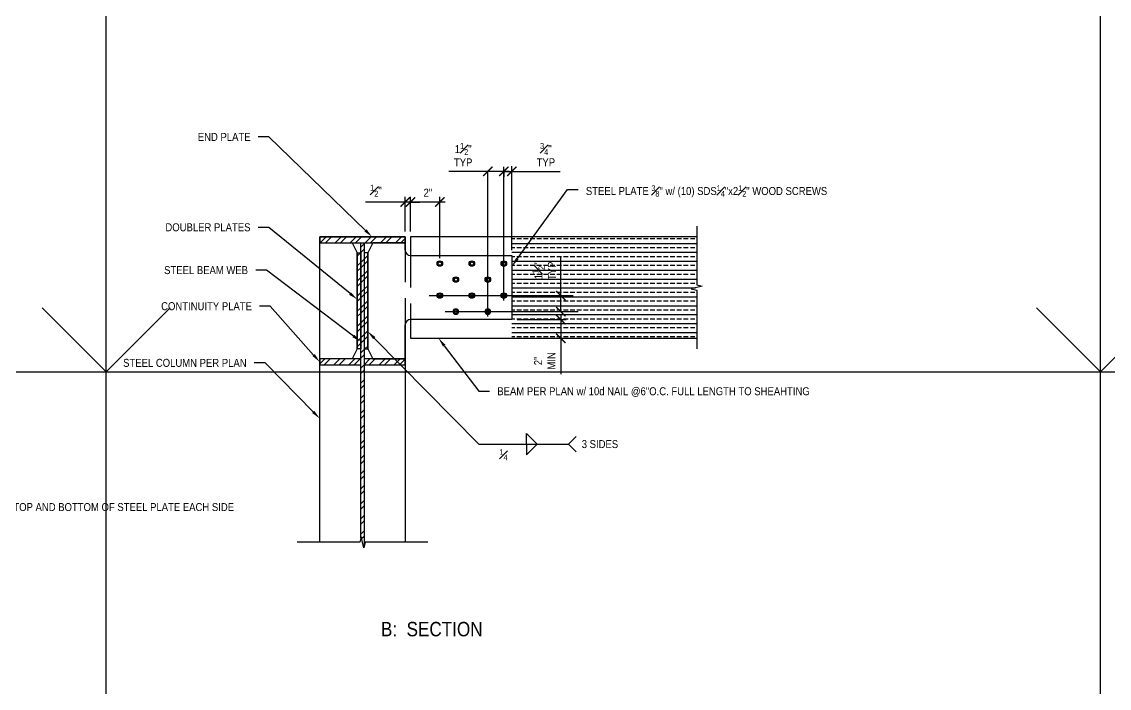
# Model space of a CAD drawing. Header units: inches. Extents: x -16404 to 14624, y -1591 to 16152.
# Drawn here: x -9043.1 to -8941.1, y 8014.4 to 8076.8 of the extents above; entities that cross this region are included whole.
import ezdxf
from ezdxf import colors
from ezdxf.entities.mleader import LeaderData, LeaderLine
from ezdxf.math import Vec2, Vec3

# ---------------------------------------------------------------- set-up
doc = ezdxf.new("R2010")
doc.units = ezdxf.units.IN
doc.header["$LTSCALE"] = 24
doc.header["$MEASUREMENT"] = 0
for name, pattern in [('CENTER2', [1.125, 0.75, -0.125, 0.125, -0.125]), ('DASHED2', [0.375, 0.25, -0.125]), ('HIDDEN2', [0.1875, 0.125, -0.0625])]:
    doc.linetypes.add(name, pattern=pattern)
doc.layers.get('0').update_dxf_attribs({"linetype": 'CONTINUOUS'})
doc.layers.get('DefPoints').update_dxf_attribs({"color": 251, "linetype": 'CONTINUOUS'})
for name, color, linetype in [('S-ANNO-DIMS', 2, 'CONTINUOUS'), ('S-ANNO-NOTE', 4, 'CONTINUOUS'), ('S-BREAK', 2, 'CONTINUOUS'), ('S-GRID', 1, 'CENTER2'), ('S-SIMPSON', 2, 'CONTINUOUS'), ('S-STEEL', 4, 'CONTINUOUS'), ('S-WOOD', 3, 'CONTINUOUS')]:
    doc.layers.add(name, color=color, linetype=linetype)
doc.layers.add('S-ANNO-GRID-NONPLOT', color=251, linetype='CONTINUOUS', plot=False)
doc.layers.add('S-HATCH1', color=1, linetype='CONTINUOUS', transparency=0.5)
doc.styles.add('Arial', font='arial.ttf', dxfattribs={"width": 0.85})
doc.styles.add('ROMANS', font='romans.shx', dxfattribs={"width": 0.85})
doc.dimstyles.new('DIM-8_Se', dxfattribs={"dimscale": 8, "dimtxt": 0.09375, "dimasz": 0.109375, "dimexe": 0.0625, "dimexo": 0.0625, "dimgap": 0.0625, "dimtad": 1, "dimdec": 4, "dimzin": 11, "dimdsep": 46, "dimlunit": 4, "dimtxsty": 'Arial', "dimblk": 'ARCHTICK', "dimcen": 0.125, "dimdle": 0.0625, "dimclrd": 256, "dimclre": 256, "dimclrt": 4, "dimadec": 0, "dimazin": 0, "dimtfac": 0.75, "dimtdec": 4, "dimtmove": 0, "dimatfit": 3, "dimfxl": 1, "dimfrac": 1, "dimtolj": 1, "dimtzin": 0, "dimarcsym": 0})
pattern_1 = [(45, (-12185.907, 6181.6367), (-0.70710678, 0.70710678), []), (45, (-12185.907, 6182.1367), (-0.70710678, 0.70710678), [])]

# ---------------------------------------------------------------- blocks, each defined once
blk = doc.blocks.new('Se_24x36_DETAILS_GRID')
for p, q in [((7.7674, 15.3333), (7.7674, 23)), ((15.5348, 15.3333), (15.5348, 23)), ((7.7674, 15.3333), (8.2674, 15.8333)), ((15.5348, 15.3333), (16.0348, 15.8333)), ((0, 15.3333), (7.7674, 15.3333)), ((7.7674, 15.3333), (15.5348, 15.3333)), ((7.7674, 7.6667), (7.7674, 15.3333)), ((15.5348, 15.3333), (23.3023, 15.3333)), ((15.5348, 7.6667), (15.5348, 15.3333))]:
    blk.add_line(p, q)
at = {"linetype": 'DASHED2', "ltscale": 0.5}
for p, q in [((7.7674, 15.3333), (7.2674, 15.8333)), ((15.5348, 15.3333), (15.0348, 15.8333))]:
    blk.add_line(p, q, dxfattribs=at)
blk = doc.blocks.new('_ARCHTICK')
at = {"color": 0, "linetype": 'ByBlock', "const_width": 0.15}
blk.add_lwpolyline([(-0.5, -0.5), (0.5, 0.5)], dxfattribs=at)
blk = doc.blocks.new('*D900')
at = {"layer": 'DefPoints', "color": 0, "transparency": 16777216}
for p in [(-8997.88, 8063.24), (-8997.13, 8062.8), (-8997.13, 8054.91)]:
    blk.add_point(p, dxfattribs=at)
at = {"layer": 'S-ANNO-DIMS', "lineweight": -2, "transparency": 16777216}
for p, q in [((-8997.13, 8055.41), (-8997.13, 8063.3)), ((-8997.88, 8062.8), (-8998.75, 8062.8)), ((-8997.88, 8062.8), (-8997.13, 8062.8)), ((-8997.88, 8062.74), (-8997.88, 8062.3)), ((-8997.13, 8062.8), (-8992.6, 8062.8))]:
    blk.add_line(p, q, dxfattribs=at)
at = {"layer": 'S-ANNO-DIMS', "lineweight": -2, "transparency": 16777216, "xscale": 0.875, "yscale": 0.875, "zscale": 0.875}
blk.add_blockref('_ARCHTICK', (-8997.88, 8062.8), dxfattribs=at)
at = {"layer": 'S-ANNO-DIMS', "lineweight": -2, "transparency": 16777216, "xscale": 0.875, "yscale": 0.875, "zscale": 0.875, "rotation": 180}
blk.add_blockref('_ARCHTICK', (-8997.13, 8062.8), dxfattribs=at)
at = {"layer": 'S-ANNO-DIMS', "color": 4, "transparency": 16777216, "insert": (-8993.94, 8064.37), "char_height": 0.75, "attachment_point": 5, "style": 'Arial'}
blk.add_mtext('\\A1;{\\H0.75x;\\S3#4;}"\\PTYP', dxfattribs=at)
blk = doc.blocks.new('*D901')
at = {"layer": 'DefPoints', "color": 0, "transparency": 16777216}
for p in [(-9007.13, 8059.93), (-9007.13, 8056.66), (-9006.63, 8056.66)]:
    blk.add_point(p, dxfattribs=at)
at = {"layer": 'S-ANNO-DIMS', "lineweight": -2, "transparency": 16777216}
for p, q in [((-9007.13, 8057.16), (-9007.13, 8060.43)), ((-9006.63, 8057.16), (-9006.63, 8060.43)), ((-9007.13, 8059.93), (-9010.86, 8059.93)), ((-9006.63, 8059.93), (-9007.13, 8059.93)), ((-9006.63, 8059.93), (-9005.75, 8059.93))]:
    blk.add_line(p, q, dxfattribs=at)
at = {"layer": 'S-ANNO-DIMS', "lineweight": -2, "transparency": 16777216, "xscale": 0.875, "yscale": 0.875, "zscale": 0.875}
blk.add_blockref('_ARCHTICK', (-9007.13, 8059.93), dxfattribs=at)
at = {"layer": 'S-ANNO-DIMS', "lineweight": -2, "transparency": 16777216, "xscale": 0.875, "yscale": 0.875, "zscale": 0.875, "rotation": 180}
blk.add_blockref('_ARCHTICK', (-9006.63, 8059.93), dxfattribs=at)
at = {"layer": 'S-ANNO-DIMS', "color": 4, "transparency": 16777216, "insert": (-9009.87, 8060.99), "char_height": 0.75, "attachment_point": 5, "style": 'Arial'}
blk.add_mtext('\\A1;{\\H0.75x;\\S1#2;}"', dxfattribs=at)
blk = doc.blocks.new('*D902')
at = {"layer": 'DefPoints', "color": 0, "transparency": 16777216}
for p in [(-8992.54, 8051.16), (-8992.54, 8049.66), (-8992.54, 8049.66)]:
    blk.add_point(p, dxfattribs=at)
at = {"layer": 'S-ANNO-DIMS', "lineweight": -2, "transparency": 16777216}
for p, q in [((-8992.54, 8051.16), (-8992.54, 8054.81)), ((-8992.54, 8049.66), (-8992.54, 8051.66))]:
    blk.add_line(p, q, dxfattribs=at)
at = {"layer": 'S-ANNO-DIMS', "lineweight": -2, "transparency": 16777216, "xscale": 0.875, "yscale": 0.875, "zscale": 0.875}
for p, rotation in [((-8992.54, 8051.16), 90), ((-8992.54, 8049.66), 270)]:
    blk.add_blockref('_ARCHTICK', p, dxfattribs=dict(at, rotation=rotation))
at = {"layer": 'S-ANNO-DIMS', "color": 4, "transparency": 16777216, "insert": (-8994.1, 8053.48), "char_height": 0.75, "attachment_point": 5, "rotation": 90, "style": 'Arial'}
blk.add_mtext('\\A1;1{\\H0.75x;\\S1#2;}"\\PTYP', dxfattribs=at)
blk = doc.blocks.new('*D898')
at = {"layer": 'DefPoints', "color": 0, "transparency": 16777216}
for p in [(-8997.13, 8048.91), (-8992.54, 8047.16), (-8992.54, 8047.16)]:
    blk.add_point(p, dxfattribs=at)
at = {"layer": 'S-ANNO-DIMS', "lineweight": -2, "transparency": 16777216}
for p, q in [((-8996.63, 8048.91), (-8992.04, 8048.91)), ((-8992.54, 8049.41), (-8992.54, 8047.16)), ((-8992.54, 8047.16), (-8992.54, 8043.79))]:
    blk.add_line(p, q, dxfattribs=at)
at = {"layer": 'S-ANNO-DIMS', "lineweight": -2, "transparency": 16777216, "xscale": 0.875, "yscale": 0.875, "zscale": 0.875}
for p, rotation in [((-8992.54, 8048.91), 90), ((-8992.54, 8047.16), 270)]:
    blk.add_blockref('_ARCHTICK', p, dxfattribs=dict(at, rotation=rotation))
at = {"layer": 'S-ANNO-DIMS', "color": 4, "transparency": 16777216, "insert": (-8994.04, 8045.04), "char_height": 0.75, "attachment_point": 5, "rotation": 90, "style": 'Arial'}
blk.add_mtext('\\A1;2"\\PMIN', dxfattribs=at)
blk = doc.blocks.new('SDS.25 Top')
at = {"layer": 'S-SIMPSON'}
blk.add_lwpolyline([(0.11, -0.19), (0.22, 0), (0.11, 0.19), (-0.11, 0.19), (-0.22, 0), (-0.11, -0.19)], close=True, dxfattribs=at)
for radius in [0.258, 0.186, 0.155]:
    blk.add_circle((0, 0), radius, dxfattribs=at)
blk = doc.blocks.new('*D899')
at = {"layer": 'DefPoints', "color": 0, "transparency": 16777216}
for p in [(-8997.88, 8063.24), (-8999.38, 8062.8), (-8999.38, 8062.8)]:
    blk.add_point(p, dxfattribs=at)
at = {"layer": 'S-ANNO-DIMS', "lineweight": -2, "transparency": 16777216}
for p, q in [((-8999.38, 8062.8), (-9003.03, 8062.8)), ((-8997.38, 8062.8), (-8999.38, 8062.8)), ((-8997.88, 8062.74), (-8997.88, 8062.3))]:
    blk.add_line(p, q, dxfattribs=at)
at = {"layer": 'S-ANNO-DIMS', "lineweight": -2, "transparency": 16777216, "xscale": 0.875, "yscale": 0.875, "zscale": 0.875, "rotation": 180}
blk.add_blockref('_ARCHTICK', (-8999.38, 8062.8), dxfattribs=at)
at = {"layer": 'S-ANNO-DIMS', "lineweight": -2, "transparency": 16777216, "xscale": 0.875, "yscale": 0.875, "zscale": 0.875}
blk.add_blockref('_ARCHTICK', (-8997.88, 8062.8), dxfattribs=at)
at = {"layer": 'S-ANNO-DIMS', "color": 4, "transparency": 16777216, "insert": (-9001.69, 8064.36), "char_height": 0.75, "attachment_point": 5, "style": 'Arial'}
blk.add_mtext('\\A1;1{\\H0.75x;\\S1#2;}"\\PTYP', dxfattribs=at)
blk = doc.blocks.new('*D904')
at = {"layer": 'DefPoints', "color": 0, "transparency": 16777216}
for p in [(-9006.63, 8059.93), (-9006.63, 8056.66), (-9003.88, 8054.16)]:
    blk.add_point(p, dxfattribs=at)
at = {"layer": 'S-ANNO-DIMS', "lineweight": -2, "transparency": 16777216}
for p, q in [((-9006.63, 8057.16), (-9006.63, 8060.43)), ((-9003.88, 8054.66), (-9003.88, 8060.43)), ((-9003.38, 8059.93), (-9007.13, 8059.93))]:
    blk.add_line(p, q, dxfattribs=at)
at = {"layer": 'S-ANNO-DIMS', "lineweight": -2, "transparency": 16777216, "xscale": 0.875, "yscale": 0.875, "zscale": 0.875, "rotation": 180}
blk.add_blockref('_ARCHTICK', (-9006.63, 8059.93), dxfattribs=at)
at = {"layer": 'S-ANNO-DIMS', "lineweight": -2, "transparency": 16777216, "xscale": 0.875, "yscale": 0.875, "zscale": 0.875}
blk.add_blockref('_ARCHTICK', (-9003.88, 8059.93), dxfattribs=at)
at = {"layer": 'S-ANNO-DIMS', "color": 4, "transparency": 16777216, "insert": (-9005, 8060.8), "char_height": 0.75, "attachment_point": 5, "style": 'Arial'}
blk.add_mtext('\\A1;2"', dxfattribs=at)

msp = doc.modelspace()

# ---------------------------------------------------------------- hatches: boundary and pattern name
at = {"layer": 'S-HATCH1'}
h = msp.add_hatch(dxfattribs=at)
h.set_pattern_fill('STEEL', color=256, scale=8, style=0)
h.set_pattern_definition(pattern_1)
h.paths.add_polyline_path([(-9015.12823, 8056.10058), (-9007.12823, 8056.10058), (-9007.12823, 8056.66308), (-9015.12823, 8056.66308)])
h = msp.add_hatch(dxfattribs=at)
h.set_pattern_fill('STEEL', color=256, scale=8, style=0)
h.set_pattern_definition(pattern_1)
h.paths.add_polyline_path([(-9011.28473, 8028.43522), (-9011.25442, 8028.55984), (-9011.00204, 8027.52204), (-9010.97173, 8027.64667), (-9010.97173, 8056.10058), (-9011.28473, 8056.10058)])
h = msp.add_hatch(dxfattribs=at)
h.set_pattern_fill('ANSI33', color=252, scale=3.333333, angle=135, style=0)
h.set_pattern_definition([(180, (-12188.3183, 5463.5474), (-1e-16, -0.83333333), []), (180, (-12188.73495, 5463.9641), (-1e-16, -0.83333333), [0.41666667, -0.20833333])])
h.paths.add_polyline_path([(-8979.79888, 8047.16308), (-8979.79888, 8051.6607), (-8980.31778, 8051.78689), (-8979.79888, 8051.91308), (-8979.79888, 8056.66308), (-8997.12823, 8056.66308), (-8997.12823, 8047.16308)])
h = msp.add_hatch(dxfattribs=at)
h.set_pattern_fill('STEEL', color=256, scale=8, style=0)
h.set_pattern_definition(pattern_1)
h.paths.add_polyline_path([(-9011.6175, 8046.16308), (-9011.61665, 8055.16308), (-9011.2849, 8055.16308), (-9011.28575, 8046.16308)])
h = msp.add_hatch(dxfattribs=at)
h.set_pattern_fill('STEEL', color=256, scale=8, style=0)
h.set_pattern_definition(pattern_1)
h.paths.add_polyline_path([(-9010.63913, 8046.16308), (-9010.63997, 8055.16308), (-9010.97173, 8055.16308), (-9010.97088, 8046.16308)])
h = msp.add_hatch(dxfattribs=at)
h.set_pattern_fill('STEEL', color=256, scale=8, style=0)
h.set_pattern_definition(pattern_1)
h.paths.add_polyline_path([(-9015.12823, 8044.66308), (-9011.28473, 8044.66308), (-9011.28473, 8045.22558), (-9015.12823, 8045.22558)])
h = msp.add_hatch(dxfattribs=at)
h.set_pattern_fill('STEEL', color=256, scale=8, style=0)
h.set_pattern_definition(pattern_1)
h.paths.add_polyline_path([(-9010.97173, 8044.66308), (-9007.12823, 8044.66308), (-9007.12823, 8045.22558), (-9010.97173, 8045.22558)])

# ---------------------------------------------------------------- linework, layer by layer
at = {"layer": 'S-ANNO-NOTE', "color": 2, "linetype": 'HIDDEN2'}
for p, q in [((-9007.12823, 8055.41308), (-9007.12823, 8048.41308)), ((-9006.62823, 8054.91308), (-9006.62823, 8048.91308))]:
    msp.add_line(p, q, dxfattribs=at)
at = {"layer": 'S-ANNO-NOTE'}
for points in [[(-8995.74649, 8037.23981), (-8995.74649, 8038.23981), (-8994.74649, 8037.23981)], [(-8991.10771, 8036.5327), (-8991.81482, 8037.23981), (-8991.10771, 8037.94692)], [(-8995.74649, 8037.23981), (-8995.74649, 8036.23981), (-8994.74649, 8037.23981)]]:
    msp.add_lwpolyline(points, dxfattribs=at)
at = {"layer": 'S-BREAK'}
for points in [[(-8979.79888, 8057.66308), (-8979.79888, 8052.16546), (-8979.27998, 8052.03927), (-8980.31778, 8051.78689), (-8979.79888, 8051.6607), (-8979.79888, 8046.16308)], [(-9005.00323, 8028.04094), (-9010.87584, 8028.04094), (-9011.00204, 8027.52204), (-9011.25442, 8028.55984), (-9011.38061, 8028.04094), (-9017.25323, 8028.04094)]]:
    msp.add_lwpolyline(points, dxfattribs=at)
at = {"layer": 'S-GRID', "color": 1, "linetype": 'CENTER2', "ltscale": 0.75}
for p, q in [((-8999.37823, 8049.19066), (-8999.37823, 8063.23551)), ((-8997.87823, 8050.69066), (-8997.87823, 8063.23551)), ((-9004.87823, 8051.16308), (-8990.91271, 8051.16308)), ((-9003.37823, 8049.66308), (-8990.91271, 8049.66308))]:
    msp.add_line(p, q, dxfattribs=at)
at = {"layer": 'S-STEEL'}
for points in [[(-9015.12823, 8028.04094), (-9015.12823, 8056.66308), (-9007.12823, 8056.66308), (-9007.12823, 8055.41308)], [(-9015.12823, 8055.41308), (-9015.12823, 8056.10058), (-9012.09698, 8056.10058), (-9011.61581, 8055.16308), (-9011.61581, 8046.16308), (-9012.09698, 8045.22558), (-9015.12823, 8045.22558), (-9015.12823, 8048.41308)], [(-9011.28473, 8028.43522), (-9011.28473, 8056.10058), (-9010.97173, 8056.10058), (-9010.97173, 8027.64667)], [(-9007.12823, 8055.41308), (-9007.12823, 8056.10058), (-9010.15948, 8056.10058), (-9010.64065, 8055.16308), (-9010.64065, 8046.16308), (-9010.15948, 8045.22558), (-9007.12823, 8045.22558), (-9007.12823, 8048.41308)], [(-9006.62823, 8054.91308), (-8997.12823, 8054.91308), (-8997.12823, 8048.91308), (-9006.62823, 8048.91308)], [(-9007.12823, 8048.41308), (-9007.12823, 8028.04094)]]:
    msp.add_lwpolyline(points, dxfattribs=at)
for points in [[(-9015.12823, 8056.10058), (-9007.12823, 8056.10058), (-9007.12823, 8056.66308), (-9015.12823, 8056.66308)], [(-9011.6175, 8046.16308), (-9011.61665, 8055.16308), (-9011.2849, 8055.16308), (-9011.28575, 8046.16308)], [(-9010.63913, 8046.16308), (-9010.63997, 8055.16308), (-9010.97173, 8055.16308), (-9010.97088, 8046.16308)], [(-9015.12823, 8044.66308), (-9011.28473, 8044.66308), (-9011.28473, 8045.22558), (-9015.12823, 8045.22558)], [(-9010.97173, 8044.66308), (-9007.12823, 8044.66308), (-9007.12823, 8045.22558), (-9010.97173, 8045.22558)]]:
    msp.add_lwpolyline(points, close=True, dxfattribs=at)
for centre, start, end in [((-9006.62823, 8055.41308), 180, 270), ((-9006.62823, 8048.41308), 90, 180)]:
    msp.add_arc(centre, 0.5, start, end, dxfattribs=at)
at = {"layer": 'S-WOOD'}
for points in [[(-8979.79888, 8056.66308), (-9006.62823, 8056.66308), (-9006.62823, 8054.91308)], [(-9006.62823, 8048.91308), (-9006.62823, 8047.16308), (-8979.79888, 8047.16308)]]:
    msp.add_lwpolyline(points, dxfattribs=at)

# ---------------------------------------------------------------- block references
at = {"layer": 'S-ANNO-GRID-NONPLOT', "xscale": 12, "yscale": 12, "zscale": 12}
msp.add_blockref('Se_24x36_DETAILS_GRID', (-9128.3678, 7860), dxfattribs=at)
at = {"layer": 'S-SIMPSON'}
for p in [(-9003.87823, 8054.16308), (-9000.87823, 8054.16308), (-8997.87823, 8054.16308), (-9002.37823, 8052.66308), (-8999.37823, 8052.66308), (-9003.87823, 8051.16308), (-9000.87823, 8051.16308), (-8997.87823, 8051.16308)]:
    msp.add_blockref('SDS.25 Top', p, dxfattribs=at)
at = {"layer": 'S-SIMPSON', "xscale": -1, "rotation": 180}
for p in [(-9002.37823, 8049.66308), (-8999.37823, 8049.66308)]:
    msp.add_blockref('SDS.25 Top', p, dxfattribs=at)

# ---------------------------------------------------------------- texts
at = {"layer": 'S-ANNO-NOTE', "char_height": 0.75, "style": 'Arial'}
for s, insert, width, attachment_point in [('3 SIDES', (-8990.57987, 8037.23981), 8.4425806, 4), ('\\A1;{\\H0.7x;\\S1#4;}', (-8997.53366, 8036.76681), 2.4380472, 3)]:
    msp.add_mtext(s, dxfattribs=dict(at, insert=insert, width=width, attachment_point=attachment_point))
at = {"layer": 'S-ANNO-NOTE', "color": 6, "insert": (-9004.63518, 8019.21078), "char_height": 1.35, "width": 20.7200435, "attachment_point": 8, "style": 'Arial'}
msp.add_mtext('B:  SECTION', dxfattribs=at)

# ---------------------------------------------------------------- dimensions: what is measured, and where the dimension line sits
at = {"layer": 'S-ANNO-DIMS'}
for base, p1, p2, angle, picture, middle in [((-8999.37823, 8062.7967), (-8997.87823, 8063.23551), (-8999.37823, 8062.7967), 180, '*D899', (-9001.69382, 8062.7967)), ((-8992.53739, 8049.66308), (-8992.53739, 8051.16308), (-8992.53739, 8049.66308), 90, '*D902', (-8992.53739, 8053.47867))]:
    dim = msp.add_linear_dim(base=base, p1=p1, p2=p2, angle=angle, text='<>\\PTYP', dimstyle='DIM-8_Se', dxfattribs=at)
    dim.commit()
    dim.dimension.update_dxf_attribs({"geometry": picture, "text_midpoint": middle, "dimtype": 160})
for base, p1, p2, text, picture, middle in [((-8997.12823, 8062.7967), (-8997.87823, 8063.23551), (-8997.12823, 8054.91308), '<>\\PTYP', '*D900', (-8993.93763, 8062.7967)), ((-9006.62823, 8059.92645), (-9003.87823, 8054.16308), (-9006.62823, 8056.66308), '2"', '*D904', (-9005.00323, 8059.92645))]:
    dim = msp.add_linear_dim(base=base, p1=p1, p2=p2, text=text, dimstyle='DIM-8_Se', dxfattribs=at)
    dim.commit()
    dim.dimension.update_dxf_attribs({"geometry": picture, "text_midpoint": middle, "dimtype": 160})
dim = msp.add_linear_dim(base=(-9007.12823, 8059.92645), p1=(-9006.62823, 8056.66308), p2=(-9007.12823, 8056.66308), dimstyle='DIM-8_Se', dxfattribs=at)
dim.commit()
dim.dimension.update_dxf_attribs({"geometry": '*D901', "text_midpoint": (-9009.87156, 8060.99126)})
dim = msp.add_linear_dim(base=(-8992.53739, 8047.16308), p1=(-8997.12823, 8048.91308), p2=(-8992.53739, 8047.16308), angle=90, text='2"\\PMIN', dimstyle='DIM-8_Se', dxfattribs=at)
dim.commit()
dim.dimension.update_dxf_attribs({"geometry": '*D898', "text_midpoint": (-8994.03893, 8045.04143)})

# ---------------------------------------------------------------- leaders
at = {"layer": 'S-ANNO-NOTE'}
ml = msp.add_multileader_mtext('Standard', dxfattribs=at)
ml.set_content('\\A1;{\\C4;END PLATE}', color=4, style='Arial')
ml.set_leader_properties(color=2)
ml.build(insert=Vec2(0, 0))
ml.multileader.update_dxf_attribs({"dogleg_length": 0.125, "arrow_head_size": 0.875, "scale": 8})
ctx = ml.context
ctx.base_point, ctx.scale, ctx.char_height, ctx.arrow_head_size, ctx.landing_gap_size, ctx.plane_origin = Vec3(-9027.16632, 8066.0304), 8, 0.75, 0.875, 0.72, Vec3(-8974.35953, 7664.21803)
ctx.text_align_type = 2
notes = []
notes.append((ctx, [(0, (1, 1, 0), (-9019.89549, 8066.0304), (-1, 0), 1, [(0, [(-9010.22198, 8056.66308)], 0, [])])]))
ctx.mtext.insert, ctx.mtext.width, ctx.mtext.alignment, ctx.mtext.flow_direction = Vec3(-9021.61549, 8066.40565), 10.0328444, 3, 5
ml = msp.add_multileader_mtext('Standard', dxfattribs=at)
ml.set_content('\\A1;{\\C4;BEAM PER PLAN}', color=4, style='Arial')
ml.set_leader_properties(color=2)
ml.build(insert=Vec2(0, 0))
ml.multileader.update_dxf_attribs({"dogleg_length": 0.125, "arrow_head_size": 0.875, "scale": 8})
ctx = ml.context
ctx.base_point, ctx.scale, ctx.char_height, ctx.arrow_head_size, ctx.landing_gap_size, ctx.plane_origin = Vec3(-8936.59829, 8066.0304), 8, 0.75, 0.875, 0.72, Vec3(-8881.15043, 7664.21803)
ctx.text_align_type = 2
notes.append((ctx, [(0, (1, 1, 0), (-8927.12013, 8066.0304), (-1, 0), 1, [(0, [(-8917.01288, 8056.66308)], 0, [])])]))
ctx.mtext.insert, ctx.mtext.width, ctx.mtext.alignment, ctx.mtext.flow_direction = Vec3(-8928.84013, 8066.40565), 10.0328444, 3, 5
ml = msp.add_multileader_mtext('Standard', dxfattribs=at)
ml.set_content('\\A1;{\\C4;STEEL PLATE \\H0.7x;\\S3#8;\\H1.4286x;" w/ (10) SDS\\H0.7x;\\S1#4;\\H1.42857x;"x2\\H0.7x;\\S1#2;\\H1.42857x;" WOOD SCREWS}', color=4, style='Arial')
ml.set_leader_properties(color=2)
ml.build(insert=Vec2(0, 0))
ml.multileader.update_dxf_attribs({"dogleg_length": 0.125, "arrow_head_size": 0.875, "scale": 8})
ctx = ml.context
ctx.base_point, ctx.scale, ctx.char_height, ctx.arrow_head_size, ctx.landing_gap_size, ctx.plane_origin = Vec3(-8990.90835, 8061.10523), 8, 0.75, 0.875, 0.72, Vec3(-9035.61513, 7085.56592)
notes.append((ctx, [(0, (1, 1, 0), (-8991.90835, 8061.10523), (1, 0), 1, [(0, [(-8997.12823, 8053.91308)], 0, [])])]))
ctx.mtext.insert, ctx.mtext.width, ctx.mtext.flow_direction = Vec3(-8990.18835, 8061.48662), 11.4443176, 5
ml = msp.add_multileader_mtext('Standard', dxfattribs=at)
ml.set_content('\\A1;{\\C4;DOUBLER PLATES}', color=4, style='Arial')
ml.set_leader_properties(color=2)
ml.build(insert=Vec2(0, 0))
ml.multileader.update_dxf_attribs({"dogleg_length": 0.125, "arrow_head_size": 0.875, "scale": 8})
ctx = ml.context
ctx.base_point, ctx.scale, ctx.char_height, ctx.arrow_head_size, ctx.landing_gap_size, ctx.plane_origin = Vec3(-9030.20203, 8057.55536), 8, 0.75, 0.875, 0.72, Vec3(-8974.35953, 7653.45977)
ctx.text_align_type = 2
notes.append((ctx, [(0, (1, 1, 0), (-9019.90895, 8057.55536), (-1, 0), 1, [(0, [(-9011.6175, 8050.80233)], 0, [])])]))
ctx.mtext.insert, ctx.mtext.width, ctx.mtext.alignment, ctx.mtext.flow_direction = Vec3(-9021.62895, 8057.93675), 10.0328444, 3, 5
ml = msp.add_multileader_mtext('Standard', dxfattribs=at)
ml.set_content('\\A1;{\\C4;STIFFENER PLATE \\H0.7x;\\S3#8;\\H1.42857x;"}', color=4, style='Arial')
ml.set_leader_properties(color=2)
ml.build(insert=Vec2(0, 0))
ml.multileader.update_dxf_attribs({"dogleg_length": 0.125, "arrow_head_size": 0.875, "scale": 8})
ctx = ml.context
ctx.base_point, ctx.scale, ctx.char_height, ctx.arrow_head_size, ctx.landing_gap_size, ctx.plane_origin = Vec3(-8938.88918, 8057.55536), 8, 0.75, 0.875, 0.72, Vec3(-8881.15043, 7653.45977)
ctx.text_align_type = 2
notes.append((ctx, [(0, (1, 1, 0), (-8927.15967, 8057.55536), (-1, 0), 1, [(0, [(-8921.91913, 8053.60841)], 0, [])])]))
ctx.mtext.insert, ctx.mtext.width, ctx.mtext.alignment, ctx.mtext.flow_direction = Vec3(-8928.87967, 8057.93675), 10.0328444, 3, 5
ml = msp.add_multileader_mtext('Standard', dxfattribs=at)
ml.set_content('\\A1;{\\C4;STEEL BEAM WEB}', color=4, style='Arial')
ml.set_leader_properties(color=2)
ml.build(insert=Vec2(0, 0))
ml.multileader.update_dxf_attribs({"dogleg_length": 0.125, "arrow_head_size": 0.875, "scale": 8})
ctx = ml.context
ctx.base_point, ctx.scale, ctx.char_height, ctx.arrow_head_size, ctx.landing_gap_size, ctx.plane_origin = Vec3(-9030.35382, 8053.54187), 8, 0.75, 0.875, 0.72, Vec3(-8974.35953, 7649.44628)
ctx.text_align_type = 2
notes.append((ctx, [(0, (1, 1, 0), (-9020.13249, 8053.54187), (-1, 0), 1, [(0, [(-9011.28448, 8046.84417)], 0, [])])]))
ctx.mtext.insert, ctx.mtext.width, ctx.mtext.alignment, ctx.mtext.flow_direction = Vec3(-9021.85249, 8053.92326), 10.0328444, 3, 5
ml = msp.add_multileader_mtext('Standard', dxfattribs=at)
ml.set_content('\\A1;{\\C4;CONTINUITY PLATE}', color=4, style='Arial')
ml.set_leader_properties(color=2)
ml.build(insert=Vec2(0, 0))
ml.multileader.update_dxf_attribs({"dogleg_length": 0.125, "arrow_head_size": 0.875, "scale": 8})
ctx = ml.context
ctx.base_point, ctx.scale, ctx.char_height, ctx.arrow_head_size, ctx.landing_gap_size, ctx.plane_origin = Vec3(-9030.62703, 8050.16124), 8, 0.75, 0.875, 0.72, Vec3(-8974.35953, 7648.34887)
ctx.text_align_type = 2
notes.append((ctx, [(0, (1, 1, 0), (-9019.7682, 8050.16124), (-1, 0), 1, [(0, [(-9015.12823, 8044.93642)], 0, [])])]))
ctx.mtext.insert, ctx.mtext.width, ctx.mtext.alignment, ctx.mtext.flow_direction = Vec3(-9021.4882, 8050.54263), 10.0328444, 3, 5
ml = msp.add_multileader_mtext('Standard', dxfattribs=at)
ml.set_content('', color=256, style='ROMANS')
ml.set_leader_properties(color=2)
ml.build(insert=Vec2(0, 0))
ml.multileader.update_dxf_attribs({"dogleg_length": 1.21451, "arrow_head_size": 0.875, "scale": 8})
ctx = ml.context
ctx.base_point, ctx.scale, ctx.char_height, ctx.arrow_head_size, ctx.landing_gap_size, ctx.plane_origin = Vec3(-8991.81482, 8037.23981), 8, 0.75, 0.875, 0.5, Vec3(-9013.07624, 7358.09724)
notes.append((ctx, [(0, (1, 1, 0), (-9000.20984, 8037.23981), (1, 0), 8.39502, [(0, [(-9010.64065, 8047.80004)], 0, [])])]))
ctx.mtext.insert, ctx.mtext.flow_direction = Vec3(-8991.31482, 8037.61481), 5
ml = msp.add_multileader_mtext('Standard', dxfattribs=at)
ml.set_content('\\A1;BEAM PER PLAN w/ 10d NAIL @6"O.C. FULL LENGTH TO SHEAHTING', color=4, style='Arial')
ml.set_leader_properties(color=2)
ml.build(insert=Vec2(0, 0))
ml.multileader.update_dxf_attribs({"dogleg_length": 0.125, "arrow_head_size": 0.875, "scale": 8})
ctx = ml.context
ctx.base_point, ctx.scale, ctx.char_height, ctx.arrow_head_size, ctx.landing_gap_size, ctx.plane_origin = Vec3(-8999.20984, 8042.18834), 8, 0.75, 0.875, 0.72, Vec3(-9041.97302, 7065.35969)
notes.append((ctx, [(0, (1, 1, 0), (-9000.20984, 8042.18834), (1, 0), 1, [(0, [(-9003.9974, 8047.16308)], 0, [])])]))
ctx.mtext.insert, ctx.mtext.width, ctx.mtext.flow_direction = Vec3(-8998.48984, 8042.56974), 16.2213727, 5
ml = msp.add_multileader_mtext('Standard', dxfattribs=at)
ml.set_content('\\A1;{\\C4;STEEL COLUMN PER PLAN}', color=4, style='Arial')
ml.set_leader_properties(color=2)
ml.build(insert=Vec2(0, 0))
ml.multileader.update_dxf_attribs({"dogleg_length": 0.125, "arrow_head_size": 0.875, "scale": 8})
ctx = ml.context
ctx.base_point, ctx.scale, ctx.char_height, ctx.arrow_head_size, ctx.landing_gap_size, ctx.plane_origin = Vec3(-9031.65917, 8044.8569), 8, 0.75, 0.875, 0.72, Vec3(-8974.35953, 7643.04454)
ctx.text_align_type = 2
notes.append((ctx, [(0, (1, 1, 0), (-9020.26373, 8044.8569), (-1, 0), 1, [(0, [(-9015.12823, 8039.63209)], 0, [])])]))
ctx.mtext.insert, ctx.mtext.width, ctx.mtext.alignment, ctx.mtext.flow_direction = Vec3(-9021.98373, 8045.2319), 10.0328444, 3, 5
ml = msp.add_multileader_mtext('Standard', dxfattribs=at)
ml.set_content('\\A1;CONTINUITY PLATES WHERE OCCUR OR STIFFENER PLATE {\\H0.7x;\\S3#8;}"  ALIGNED WITH TOP AND BOTTOM OF STEEL PLATE EACH SIDE', color=4, style='Arial')
ml.set_leader_properties(color=2)
ml.build(insert=Vec2(0, 0))
ml.multileader.update_dxf_attribs({"dogleg_length": 0.125, "arrow_head_size": 0.875, "scale": 8})
ctx = ml.context
ctx.base_point, ctx.scale, ctx.char_height, ctx.arrow_head_size, ctx.landing_gap_size, ctx.plane_origin, ctx.plane_x_axis, ctx.plane_y_axis = Vec3(-9079.08486, 8031.48697), 8, 0.75, 0.875, 0.72, Vec3(-9121.52259, 8329.82179), Vec3(1, 0, 0), Vec3(0, 1, 0)
notes.append((ctx, [(0, (1, 1, 0), (-9080.08486, 8031.48697), (1, 0, 0), 1, [(0, [(-9084.92549, 8028.51023)], 0, [])])]))
ctx.mtext.insert, ctx.mtext.text_direction, ctx.mtext.width, ctx.mtext.flow_direction = Vec3(-9078.36486, 8031.86836), Vec3(1, 0, 0), 9.8009078, 5
for ctx, leaders in notes:
    for number, flags, end, landing, length, lines in leaders:
        leader = LeaderData()
        leader.index, (leader.has_last_leader_line, leader.has_dogleg_vector, leader.attachment_direction) = number, flags
        leader.last_leader_point, leader.dogleg_vector, leader.dogleg_length = Vec3(end), Vec3(landing), length
        for number, points, colour, breaks in lines:
            line = LeaderLine()
            line.index, line.vertices, line.color, line.breaks = number, Vec3.list(points), colors.encode_raw_color(colour), breaks
            leader.lines.append(line)
        ctx.leaders.append(leader)

doc.saveas('drawing.dxf')
